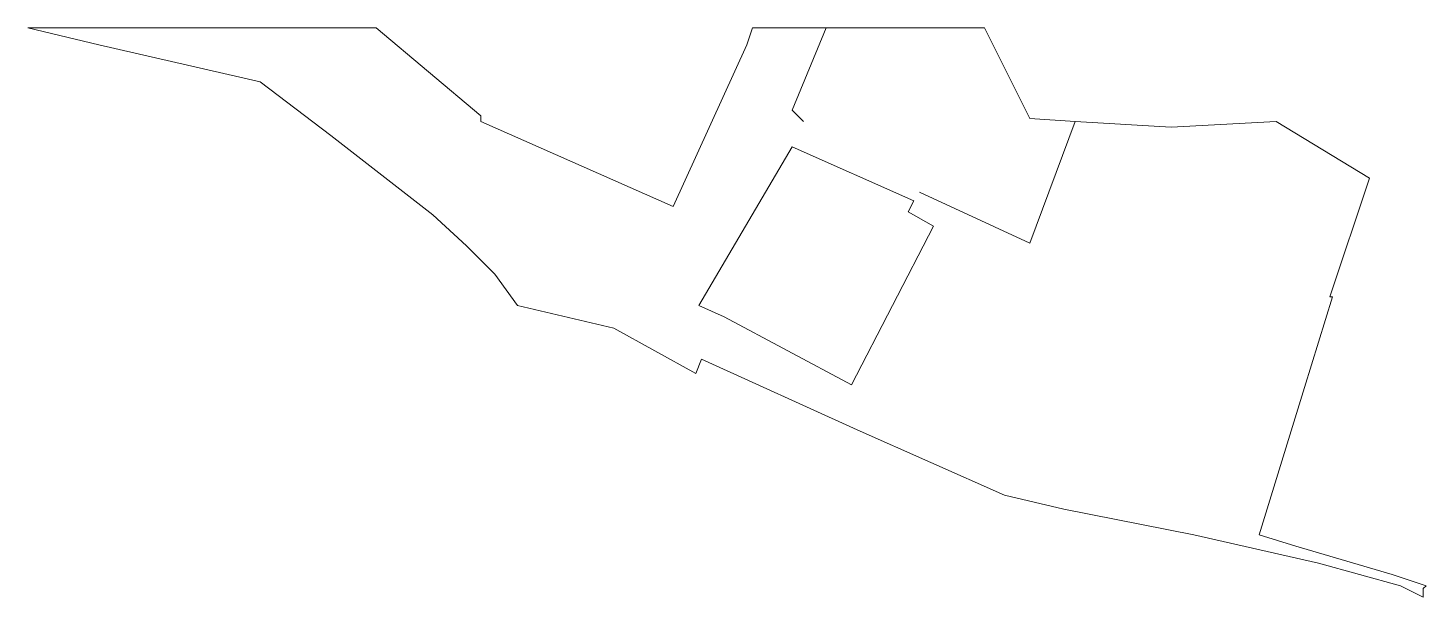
# Model space of a CAD drawing. Header units: inches. Extents: x 2 to 197762, y -33236 to 9.
# Drawn here: x 108453 to 110923, y -15092 to -14087 of the extents above; entities that cross this region are included whole.
import ezdxf

# ---------------------------------------------------------------- set-up
doc = ezdxf.new("R2010")
doc.units = ezdxf.units.IN
doc.header["$LTSCALE"] = 5
doc.header["$MEASUREMENT"] = 0
doc.layers.add('A-WALL', color=7, linetype='Continuous', lineweight=9)
doc.layers.add('PDF_Geometry', color=7, linetype='Continuous')

msp = doc.modelspace()

# ---------------------------------------------------------------- linework, layer by layer
at = {"layer": 'A-WALL', "ltscale": 5}
msp.add_lwpolyline([(110052.95, -14436.79), (110007.95, -14411.79), (110017.95, -14391.79), (109802.95, -14296.79), (109637.95, -14576.79), (109682.95, -14596.79), (109682.95, -14596.79), (109907.95, -14716.79)], close=True, dxfattribs=at)
at = {"layer": 'PDF_Geometry', "lineweight": 9}
for points in [[(109642.95, -14671.79), (109642.95, -14671.79), (109632.95, -14696.79), (109487.95, -14616.79), (109317.95, -14576.79), (109277.95, -14521.79), (109227.95, -14471.79), (109167.95, -14416.79), (108987.95, -14276.79), (108862.95, -14181.79), (108577.95, -14116.79), (108452.95, -14086.79), (109067.95, -14086.79), (109252.95, -14241.79), (109252.95, -14251.79), (109592.95, -14401.79), (109722.95, -14116.79), (109732.95, -14086.79), (109737.95, -14086.79), (109862.95, -14086.79), (109802.95, -14231.79), (109822.95, -14251.79)], [(109822.95, -14251.79), (109802.95, -14231.79), (109862.95, -14086.79), (109882.95, -14086.79), (110112.95, -14086.79), (110142.95, -14086.79), (110202.95, -14206.79), (110222.95, -14246.79), (110302.95, -14251.79), (110222.95, -14466.79), (110027.95, -14376.79)], [(110027.95, -14376.79), (110222.95, -14466.79), (110302.95, -14251.79), (110472.95, -14261.79), (110657.95, -14251.79), (110822.95, -14351.79), (110752.95, -14561.79), (110757.95, -14561.79), (110707.95, -14721.79), (110627.95, -14981.79), (110692.95, -15001.79), (110862.95, -15051.79), (110922.95, -15071.79), (110917.95, -15076.79), (110917.95, -15091.79), (110877.95, -15071.79), (110732.95, -15031.79), (110512.95, -14981.79), (110282.95, -14936.79), (110177.95, -14911.79), (109917.95, -14796.79), (109642.95, -14671.79), (109642.95, -14671.79)], [(109802.95, -14296.79), (109802.95, -14296.79), (109637.95, -14576.79), (109682.95, -14596.79)], [(109682.95, -14596.79), (109682.95, -14596.79), (109907.95, -14716.79), (110052.95, -14436.79), (110007.95, -14411.79), (110017.95, -14391.79), (109802.95, -14296.79)]]:
    msp.add_lwpolyline(points, dxfattribs=at)

doc.saveas('drawing.dxf')
